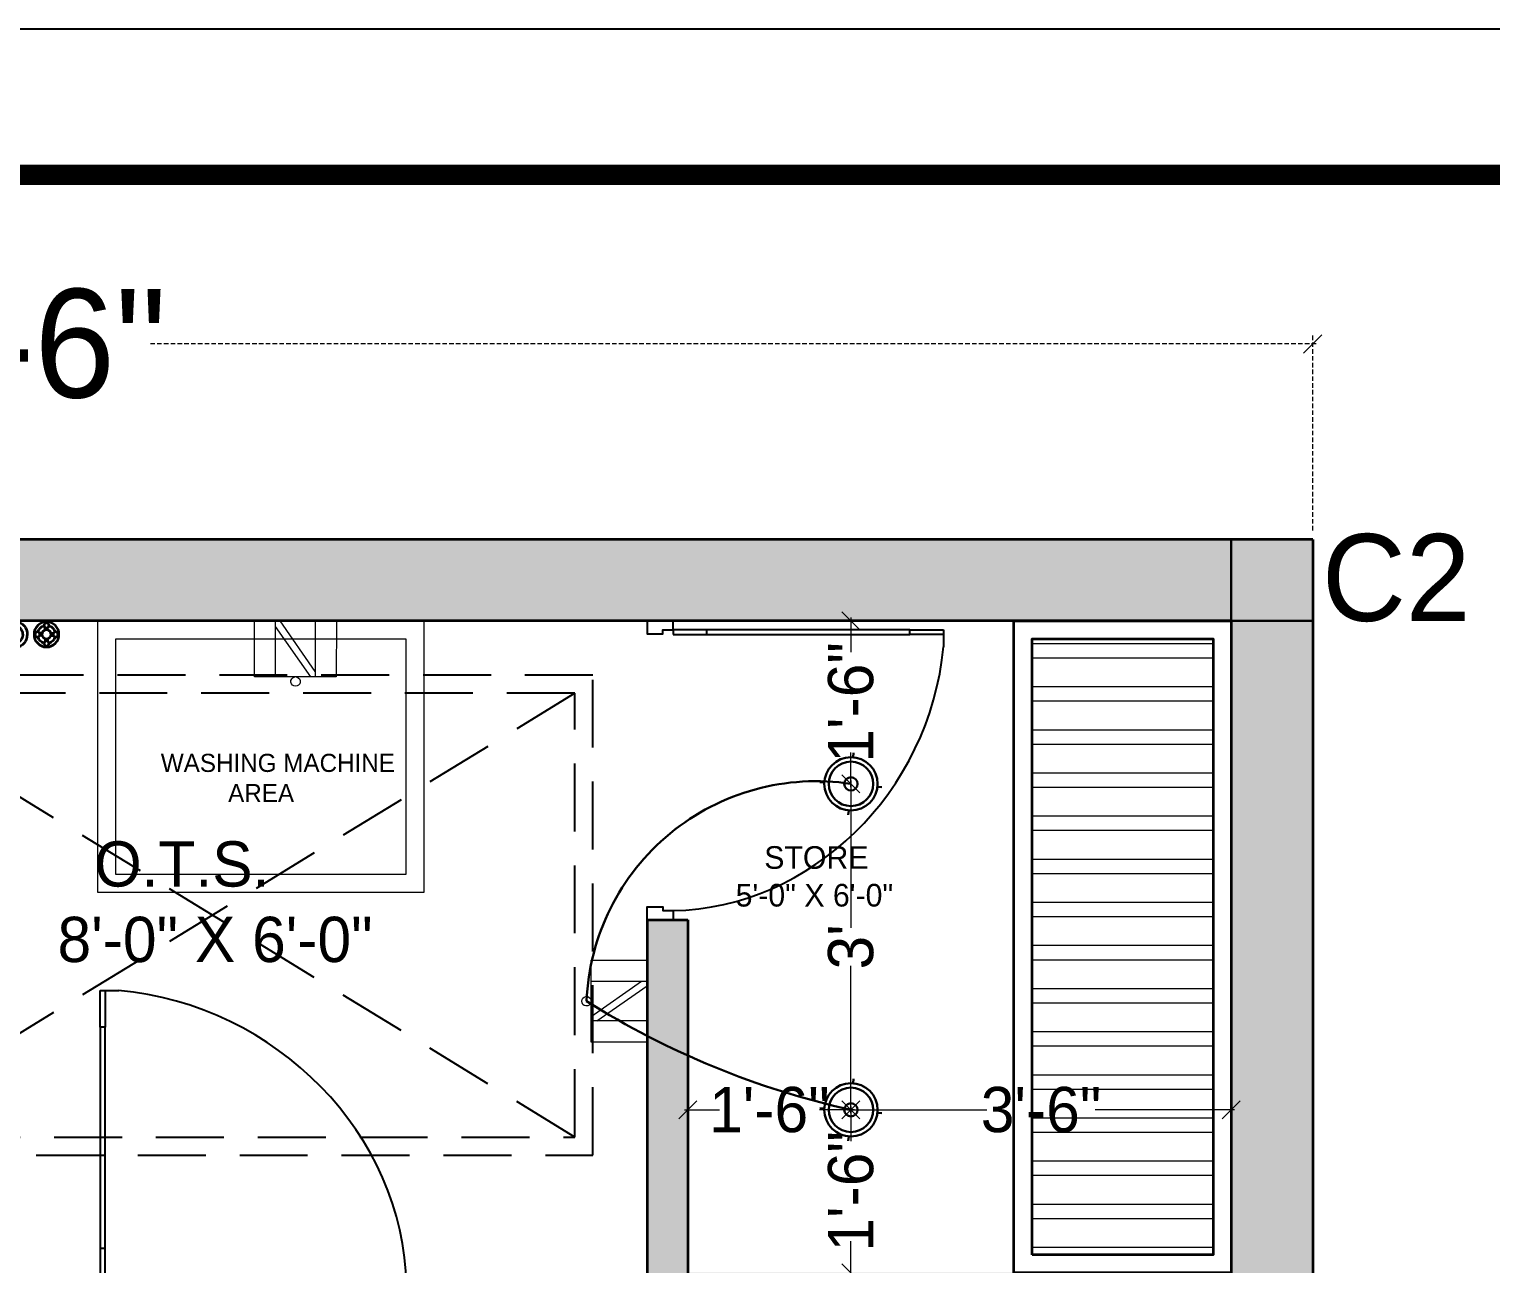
# Model space of a CAD drawing. Header units: millimetres. Extents: x -6808 to 215771, y -89660 to -16303.
# Drawn here: x 98890.6 to 99052, y -52584.1 to -52447.8 of the extents above; entities that cross this region are included whole.
import ezdxf

# ---------------------------------------------------------------- set-up
doc = ezdxf.new("R2010")
doc.units = ezdxf.units.MM
doc.header["$PDMODE"] = 35
doc.linetypes.add('ACAD_ISO10W100', pattern=[18, 12, -3, 0, -3])
doc.linetypes.add('DASHED', pattern=[0.75, 0.5, -0.25])
doc.layers.get('0').update_dxf_attribs({"color": 8})
doc.layers.add('AR.furniture', color=7, linetype='Continuous', lineweight=35, true_color=0x009e9e)
doc.layers.add('furniture layout', color=7, linetype='Continuous', lineweight=25, true_color=0x006161)
for name, color, linetype, lineweight in [('col.center', 5, 'ACAD_ISO10W100', 15), ('column', 5, 'Continuous', 30), ('dim2', 6, 'Continuous', 20), ('ELE.13', 7, 'Continuous', 13), ('elec dim.', 251, 'Continuous', 25), ('ELECTRICAL', 150, 'Continuous', 30), ('Projection', 190, 'DASHED', 25), ('text', 7, 'Continuous', 25), ('wall', 7, 'Continuous', 35), ('wokg dim', 152, 'DASHED', 18)]:
    doc.layers.add(name, color=color, linetype=linetype, lineweight=lineweight)
doc.layers.add('FORMAT', color=7, linetype='Continuous')
doc.layers.add('NET 01', color=8, linetype='Continuous')
doc.styles.add('SAJ', font='eurr____.ttf')
doc.dimstyles.new('SAJ', dxfattribs={"dimtxt": 5, "dimasz": 2, "dimexe": 1, "dimexo": 1, "dimgap": 0.09375, "dimtad": 0, "dimdec": 1, "dimzin": 0, "dimdsep": 46, "dimlunit": 4, "dimtxsty": 'SAJ', "dimblk": 'OBLIQUE', "dimcen": 0.125, "dimdle": 0.375, "dimadec": 0, "dimazin": 0, "dimtfac": 1, "dimtdec": 1, "dimtofl": 0, "dimtmove": 0, "dimatfit": 3, "dimldrblk": 'OBLIQUE', "dimfxl": 1, "dimtolj": 1, "dimtzin": 0, "dimlwd": 5, "dimlwe": 5, "dimarcsym": 1})

# ---------------------------------------------------------------- blocks, each defined once
blk = doc.blocks.new('_Oblique')
at = {"color": 0, "linetype": 'ByBlock', "lineweight": -2}
blk.add_line((-0.5, -0.5), (0.5, 0.5), dxfattribs=at)
blk = doc.blocks.new('*D1937')
at = {"layer": 'Defpoints', "color": 0, "transparency": 16777216}
for p in [(99032.34, -52482.55), (98738.34, -52504.13), (99032.34, -52504.13)]:
    blk.add_point(p, dxfattribs=at)
at = {"layer": 'dim2', "color": 0, "linetype": 'DASHED', "lineweight": 5, "transparency": 16777216}
for p, q in [((98738.34, -52503.13), (98738.34, -52481.55)), ((99032.34, -52503.13), (99032.34, -52481.55)), ((98737.97, -52482.55), (98866.89, -52482.55)), ((99032.72, -52482.55), (98903.8, -52482.55))]:
    blk.add_line(p, q, dxfattribs=at)
at = {"layer": 'dim2', "color": 0, "lineweight": 5, "transparency": 16777216, "xscale": 2, "yscale": 2, "zscale": 2, "rotation": 180}
blk.add_blockref('_Oblique', (98738.34, -52482.55), dxfattribs=at)
at = {"layer": 'dim2', "color": 0, "lineweight": 5, "transparency": 16777216, "xscale": 2, "yscale": 2, "zscale": 2}
blk.add_blockref('_Oblique', (99032.34, -52482.55), dxfattribs=at)
at = {"layer": 'dim2', "color": 0, "transparency": 16777216, "insert": (98885.34, -52482.55), "char_height": 12, "attachment_point": 5, "style": 'SAJ'}
blk.add_mtext('\\A1;24\'-6"', dxfattribs=at)
blk = doc.blocks.new('QEWFWE')
at = {"layer": 'NET 01'}
for p, q in [((238503.45, 15011.85), (238503.45, 15015.77)), ((238503.45, 15015.77), (238505.41, 15015.77)), ((238503.98, 15015.77), (238503.98, 15011.85)), ((238503.98, 15011.85), (238503.45, 15011.85)), ((238503.45, 15011.85), (238503.45, 14988.32)), ((238503.98, 14988.32), (238503.98, 15011.85)), ((238503.45, 14988.32), (238503.45, 14984.4)), ((238503.98, 14988.32), (238503.45, 14988.32)), ((238503.98, 14984.4), (238503.98, 14988.32)), ((238503.45, 14984.4), (238503.98, 14984.4))]:
    blk.add_line(p, q, dxfattribs=at)
for points in [[(238503.45, 14984.4), (238502.4, 14984.4), (238502.4, 14981.4), (238503.9, 14981.4), (238503.9, 14982.9), (238503.9, 14983.2), (238503.45, 14983.2)], [(238536.02, 14984.4), (238537.07, 14984.4), (238537.07, 14981.4), (238535.57, 14981.4), (238535.57, 14982.9), (238535.57, 14983.2), (238536.02, 14983.2)]]:
    blk.add_lwpolyline(points, close=True, dxfattribs=at)
blk.add_ellipse((238504.18, 14985.62), major_axis=(-29.27, 13.54), ratio=0.925766, start_param=-2.718612, end_param=-1.204625, dxfattribs=at)
blk = doc.blocks.new('CVGDRF')
at = {"layer": 'AR.furniture'}
for p, q in [((91951.07, -21891.25), (91951.07, -21894.89)), ((91952.07, -21894.89), (91952.07, -21891.25)), ((91947.46, -21895.63), (91947.2, -21895.63)), ((91947.82, -21895.27), (91947.82, -21895)), ((91948.07, -21895.27), (91948.07, -21895)), ((91948.43, -21895.63), (91948.7, -21895.63)), ((91954.71, -21895.63), (91954.45, -21895.63)), ((91955.07, -21895.27), (91955.07, -21895)), ((91955.32, -21895.27), (91955.32, -21895)), ((91955.68, -21895.63), (91955.95, -21895.63)), ((91947.47, -21895.88), (91947.2, -21895.88)), ((91947.82, -21896.23), (91947.82, -21896.5)), ((91948.07, -21896.23), (91948.07, -21896.5)), ((91948.43, -21895.88), (91948.7, -21895.88)), ((91954.72, -21895.88), (91954.45, -21895.88)), ((91955.07, -21896.23), (91955.07, -21896.5)), ((91955.32, -21896.23), (91955.32, -21896.5)), ((91955.68, -21895.88), (91955.95, -21895.88))]:
    blk.add_line(p, q, dxfattribs=at)
for centre, radius in [((91947.95, -21895.75), 1.38), ((91946.95, -21895.75), 0.28), ((91947.95, -21895.75), 0.5), ((91947.95, -21894.75), 0.28), ((91948.95, -21895.75), 0.28), ((91951.57, -21895.75), 0.5), ((91955.2, -21895.75), 1.38), ((91954.2, -21895.75), 0.28), ((91955.2, -21895.75), 0.5), ((91955.2, -21894.75), 0.28), ((91956.2, -21895.75), 0.28), ((91947.95, -21896.75), 0.28), ((91955.2, -21896.75), 0.28)]:
    blk.add_circle(centre, radius, dxfattribs=at)
for centre, radius, start, end in [((91951.57, -21891.25), 0.5, 0, 180), ((91947.95, -21895.75), 1, 105.2407, 164.2093), ((91947.95, -21895.75), 1, 16.4413, 74.0789), ((91951.57, -21895.75), 1.5, 109.6514, 70.3603), ((91951.57, -21895.75), 1, 120.3431, 59.7554), ((91955.2, -21895.75), 1, 106.12, 164.0884), ((91955.2, -21895.75), 1, 16.2342, 73.9047), ((91947.95, -21895.75), 1, 196.2342, 253.9047), ((91947.95, -21895.75), 1, 286.12, 344.0884), ((91955.2, -21895.75), 1, 196.4413, 254.0789), ((91955.2, -21895.75), 1, 285.2407, 344.2093)]:
    blk.add_arc(centre, radius, start, end, dxfattribs=at)
blk = doc.blocks.new('A$C32B276F4')
at = {"layer": 'column'}
blk.add_hatch(color=256, dxfattribs=at).paths.add_polyline_path([(9, 0), (9, 9), (0, 9), (0, 0)])
for p, q in [((0, 0), (0, 9)), ((0, 9), (9, 9)), ((9, 9), (9, 0)), ((9, 0), (0, 0))]:
    blk.add_line(p, q, dxfattribs=at)
at = {"layer": 'col.center', "linetype": 'ByBlock', "insert": (10.02, 9.59), "char_height": 9.6, "width": 293.6941, "attachment_point": 1, "style": 'SAJ'}
blk.add_mtext('\\A1;{\\fCentury Gothic|b0|i0|c0|p34;C2}', dxfattribs=at)
blk = doc.blocks.new('CEILING LIGHT')
at = {"layer": 'ELECTRICAL'}
for p, q in [((0, 3.5), (0, 3)), ((-3, 0.09), (-3.5, 0.09)), ((3.5, 0.09), (3, 0.09)), ((0, -3), (0, -3.5))]:
    blk.add_line(p, q, dxfattribs=at)
for radius in [3, 2.5, 0.75]:
    blk.add_circle((0, 0), radius, dxfattribs=at)
blk = doc.blocks.new('switch board')
for p, q in [((0, 2.33), (0, -3.5)), ((4, 2.33), (0, 2.33)), ((4, -0.51), (4, 2.33)), ((4, 0.83), (0, 0.83)), ((3.6, -2), (0, 0.51)), ((4, -1.68), (0.4, 0.83)), ((4, -0.66), (4, -0.51)), ((4, -3.5), (4, -0.66)), ((0, -2), (4, -2)), ((0, -3.5), (4, -3.5))]:
    blk.add_line(p, q)
blk.add_arc((4.33, -0.59), 0.336, 193.0399, 166.9601)
blk = doc.blocks.new('*D1968')
at = {"layer": 'Defpoints', "color": 0, "transparency": 16777216}
for p in [(98963.34, -52567.13), (98963.34, -52567.13), (98981.34, -52567.13)]:
    blk.add_point(p, dxfattribs=at)
at = {"layer": 'elec dim.', "color": 0, "lineweight": 5, "transparency": 16777216}
for p, q in [((98962.97, -52567.13), (98966.82, -52567.13)), ((98981.72, -52567.13), (98977.87, -52567.13))]:
    blk.add_line(p, q, dxfattribs=at)
at = {"layer": 'elec dim.', "color": 0, "lineweight": 5, "transparency": 16777216, "xscale": 2, "yscale": 2, "zscale": 2, "rotation": 180}
blk.add_blockref('_Oblique', (98963.34, -52567.13), dxfattribs=at)
at = {"layer": 'elec dim.', "color": 0, "lineweight": 5, "transparency": 16777216, "xscale": 2, "yscale": 2, "zscale": 2}
blk.add_blockref('_Oblique', (98981.34, -52567.13), dxfattribs=at)
at = {"layer": 'elec dim.', "color": 0, "transparency": 16777216, "insert": (98972.34, -52567.13), "char_height": 5, "attachment_point": 5, "style": 'SAJ'}
blk.add_mtext('\\A1;1\'-6"', dxfattribs=at)
blk = doc.blocks.new('*D1969')
at = {"layer": 'Defpoints', "color": 0, "transparency": 16777216}
for p in [(98981.34, -52567.13), (98981.34, -52585.13), (98981.34, -52585.13)]:
    blk.add_point(p, dxfattribs=at)
at = {"layer": 'elec dim.', "color": 0, "lineweight": 5, "transparency": 16777216}
for p, q in [((98981.34, -52566.75), (98981.34, -52570.6)), ((98981.34, -52585.5), (98981.34, -52581.65))]:
    blk.add_line(p, q, dxfattribs=at)
at = {"layer": 'elec dim.', "color": 0, "lineweight": 5, "transparency": 16777216, "xscale": 2, "yscale": 2, "zscale": 2}
for p, rotation in [((98981.34, -52567.13), 90), ((98981.34, -52585.13), 270)]:
    blk.add_blockref('_Oblique', p, dxfattribs=dict(at, rotation=rotation))
at = {"layer": 'elec dim.', "color": 0, "transparency": 16777216, "insert": (98981.34, -52576.13), "char_height": 5, "attachment_point": 5, "rotation": 90, "style": 'SAJ'}
blk.add_mtext('\\A1;1\'-6"', dxfattribs=at)
blk = doc.blocks.new('*D1970')
at = {"layer": 'Defpoints', "color": 0, "transparency": 16777216}
for p in [(98981.34, -52567.13), (99023.34, -52567.13), (99023.34, -52567.13)]:
    blk.add_point(p, dxfattribs=at)
at = {"layer": 'elec dim.', "color": 0, "lineweight": 5, "transparency": 16777216}
for p, q in [((98980.97, -52567.13), (98996.36, -52567.13)), ((99023.72, -52567.13), (99008.33, -52567.13))]:
    blk.add_line(p, q, dxfattribs=at)
at = {"layer": 'elec dim.', "color": 0, "lineweight": 5, "transparency": 16777216, "xscale": 2, "yscale": 2, "zscale": 2, "rotation": 180}
blk.add_blockref('_Oblique', (98981.34, -52567.13), dxfattribs=at)
at = {"layer": 'elec dim.', "color": 0, "lineweight": 5, "transparency": 16777216, "xscale": 2, "yscale": 2, "zscale": 2}
blk.add_blockref('_Oblique', (99023.34, -52567.13), dxfattribs=at)
at = {"layer": 'elec dim.', "color": 0, "transparency": 16777216, "insert": (99002.34, -52567.13), "char_height": 5, "attachment_point": 5, "style": 'SAJ'}
blk.add_mtext('\\A1;3\'-6"', dxfattribs=at)
blk = doc.blocks.new('*D1971')
at = {"layer": 'Defpoints', "color": 0, "transparency": 16777216}
for p in [(98981.34, -52531.13), (98981.34, -52531.13), (98981.34, -52567.13)]:
    blk.add_point(p, dxfattribs=at)
at = {"layer": 'elec dim.', "color": 0, "lineweight": 5, "transparency": 16777216}
for p, q in [((98981.34, -52530.75), (98981.34, -52547.04)), ((98981.34, -52567.5), (98981.34, -52551.21)), ((98982.34, -52567.13), (98982.34, -52567.13))]:
    blk.add_line(p, q, dxfattribs=at)
at = {"layer": 'elec dim.', "color": 0, "lineweight": 5, "transparency": 16777216, "xscale": 2, "yscale": 2, "zscale": 2}
for p, rotation in [((98981.34, -52531.13), 90), ((98981.34, -52567.13), 270)]:
    blk.add_blockref('_Oblique', p, dxfattribs=dict(at, rotation=rotation))
at = {"layer": 'elec dim.', "color": 0, "transparency": 16777216, "insert": (98981.34, -52549.13), "char_height": 5, "attachment_point": 5, "rotation": 90, "style": 'SAJ'}
blk.add_mtext("\\A1;3'", dxfattribs=at)
blk = doc.blocks.new('*D1972')
at = {"layer": 'Defpoints', "color": 0, "transparency": 16777216}
for p in [(98981.34, -52513.13), (98981.34, -52513.13), (98981.34, -52531.13)]:
    blk.add_point(p, dxfattribs=at)
at = {"layer": 'elec dim.', "color": 0, "lineweight": 5, "transparency": 16777216}
for p, q in [((98981.34, -52512.75), (98981.34, -52516.6)), ((98981.34, -52531.5), (98981.34, -52527.65))]:
    blk.add_line(p, q, dxfattribs=at)
at = {"layer": 'elec dim.', "color": 0, "lineweight": 5, "transparency": 16777216, "xscale": 2, "yscale": 2, "zscale": 2}
for p, rotation in [((98981.34, -52513.13), 90), ((98981.34, -52531.13), 270)]:
    blk.add_blockref('_Oblique', p, dxfattribs=dict(at, rotation=rotation))
at = {"layer": 'elec dim.', "color": 0, "transparency": 16777216, "insert": (98981.34, -52522.13), "char_height": 5, "attachment_point": 5, "rotation": 90, "style": 'SAJ'}
blk.add_mtext('\\A1;1\'-6"', dxfattribs=at)

msp = doc.modelspace()

# ---------------------------------------------------------------- hatches: boundary and pattern name
at = {"layer": 'AR.furniture', "lineweight": 5}
h = msp.add_hatch(dxfattribs=at)
h.set_pattern_fill('ANSI32', color=256, scale=0.5, angle=135, style=0)
h.set_pattern_definition([(180, (55594.7623, -147190.95), (-4e-15, -4.7625), []), (180, (55593.175, -147189.3624), (-4e-15, -4.7625), [])])
h.paths.add_polyline_path([(99021.344, -52515.128), (99001.344, -52515.128), (99001.344, -52583.128), (99021.344, -52583.128)])
at = {"layer": 'wokg dim'}
h = msp.add_hatch(color=252, dxfattribs=at)
h.dxf.hatch_style = 1
h.paths.add_polyline_path([(99032.344, -52504.128), (98738.344, -52504.128), (98738.344, -53196.128), (98760.094, -53196.128), (98760.094, -53187.128), (98747.344, -53187.128), (98747.344, -53043.128), (98825.896, -53043.128), (98825.896, -53038.628), (98747.344, -53038.628), (98747.344, -52963.628), (98751.844, -52963.628), (98751.844, -52959.128), (98747.344, -52959.128), (98747.344, -52917.128), (98751.844, -52917.128), (98751.844, -52912.628), (98747.344, -52912.628), (98747.344, -52774.128), (98841.844, -52774.128), (98841.844, -52769.628), (98747.344, -52769.628), (98747.344, -52589.628), (98777.344, -52589.628), (98777.344, -52585.128), (98747.344, -52585.128), (98747.344, -52578.128), (98747.344, -52513.128), (98855.344, -52513.128), (98855.344, -52528.128), (98859.844, -52528.128), (98859.844, -52513.128), (99023.344, -52513.128), (99023.344, -52585.128), (98963.344, -52585.128), (98963.344, -52546.128), (98958.844, -52546.128), (98958.844, -52589.628), (99023.344, -52589.628), (99023.344, -52625.628), (99023.344, -52769.628), (98939.344, -52769.628), (98939.344, -52774.128), (99023.344, -52774.128), (99023.344, -52981.628), (98958.844, -52981.628), (98958.844, -52990.628), (99023.344, -52990.628), (99023.344, -53191.628), (99014.344, -53191.628), (99014.344, -53196.128), (99032.344, -53196.128)])

# ---------------------------------------------------------------- linework, layer by layer
at = {"layer": 'AR.furniture'}
for points in [[(98999.344, -52585.128), (98999.344, -52513.128), (99023.344, -52513.128), (99023.344, -52585.128)], [(99001.344, -52583.128), (99001.344, -52515.128), (99021.344, -52515.128), (99021.344, -52583.128)]]:
    msp.add_lwpolyline(points, close=True, dxfattribs=at)
at = {"layer": 'ELECTRICAL', "linetype": 'Continuous'}
for centre, radius, start, end in [((98977.485, -52556.196), 25.364, 81.24675, 177.58483), ((99001.371, -52476.868), 92.454, 237.82867, 257.49005)]:
    msp.add_arc(centre, radius, start, end, dxfattribs=at)
at = {"layer": 'FORMAT', "color": 0}
msp.add_lwpolyline([(98414.532, -52447.789), (98414.532, -53532.439), (99178.37, -53532.439), (99178.37, -52447.789)], close=True, dxfattribs=at)
msp.add_lwpolyline([(98414.532, -52447.789), (98414.532, -53532.439), (99178.37, -53532.439), (99178.37, -52447.789)], close=True, dxfattribs=at)
at = {"layer": 'FORMAT', "color": 0, "const_width": 2.24}
msp.add_lwpolyline([(98430.609, -52463.866), (98430.609, -53516.362), (99162.293, -53516.362), (99162.293, -52463.866)], close=True, dxfattribs=at)
msp.add_lwpolyline([(98430.609, -52463.866), (98430.609, -53516.362), (99162.293, -53516.362), (99162.293, -52463.866)], close=True, dxfattribs=at)
at = {"layer": 'furniture layout', "linetype": 'ByBlock', "lineweight": 13}
for points in [[(98898.171, -52513.128), (98934.171, -52513.128), (98934.171, -52543.128), (98898.171, -52543.128)], [(98900.171, -52515.128), (98932.171, -52515.128), (98932.171, -52541.128), (98900.171, -52541.128)]]:
    msp.add_lwpolyline(points, close=True, dxfattribs=at)
at = {"layer": 'Projection', "ltscale": 15}
for p, q in [((98950.844, -52570.128), (98870.844, -52521.128)), ((98950.844, -52521.128), (98870.844, -52570.128))]:
    msp.add_line(p, q, dxfattribs=at)
for points in [[(98952.844, -52519.128), (98868.844, -52519.128), (98868.844, -52572.128), (98952.844, -52572.128)], [(98950.844, -52521.128), (98870.844, -52521.128), (98870.844, -52570.128), (98950.844, -52570.128)]]:
    msp.add_lwpolyline(points, close=True, dxfattribs=at)
at = {"layer": 'wall'}
for p, q in [((99032.344, -52504.128), (98738.344, -52504.128)), ((99032.344, -52504.128), (99032.344, -53292.128)), ((99023.344, -52513.128), (98859.844, -52513.128)), ((99023.344, -52513.128), (99023.344, -52585.128))]:
    msp.add_line(p, q, dxfattribs=at)
at = {"layer": 'wall', "color": 1}
for p, q in [((98958.844, -52546.128), (98958.844, -52589.628)), ((98958.844, -52546.128), (98963.344, -52546.128)), ((98963.344, -52546.128), (98963.344, -52585.128))]:
    msp.add_line(p, q, dxfattribs=at)

# ---------------------------------------------------------------- block references
at = {"linetype": 'ByBlock', "lineweight": 20, "xscale": 1.038400761724914, "yscale": 1.038400761724914, "zscale": 1.038400761724914}
msp.add_blockref('QEWFWE', (-148763.726, -68146.32), dxfattribs=at)
at = {"layer": 'AR.furniture', "xscale": -1, "rotation": 180}
msp.add_blockref('CVGDRF', (6937.302, -74410.379), dxfattribs=at)
at = {"layer": 'column'}
msp.add_blockref('A$C32B276F4', (99023.344, -52513.128), dxfattribs=at)
at = {"layer": 'ELE.13', "ltscale": 4}
for name, p, xscale, yscale, zscale, rotation in [('switch board', (98919.091, -52513.128), -1.548617276446917, 1.548617276246659, 1.548617276427928, 89.99613793678397), ('CEILING LIGHT', (98981.344, -52531.128), -0.9818181818043532, 0.9818181818118316, 0.9818181818181811, 175.1736252210289), ('switch board', (98958.845, -52554.218), -1.548617276446917, 1.548617276246659, 1.548617276427928, 359.996137936784), ('CEILING LIGHT', (98981.344, -52567.128), -0.9818181818043532, 0.9818181818118316, 0.9818181818181811, 175.1736252210289)]:
    msp.add_blockref(name, p, dxfattribs=dict(at, xscale=xscale, yscale=yscale, zscale=zscale, rotation=rotation))
at = {"layer": 'wall', "color": 1, "xscale": 0.9518673649145052, "yscale": 0.9518673649145052, "zscale": 0.9518673649145052, "rotation": 270}
msp.add_blockref('QEWFWE', (84698.543, 174509.521), dxfattribs=at)

# ---------------------------------------------------------------- texts
at = {"layer": 'text', "ltscale": 2, "attachment_point": 1, "style": 'SAJ'}
for s, insert, char_height, width in [('\\A1;{\\fCentury Gothic|b0|i0|c0|p34;  WASHING MACHINE\\P            AREA}', (98903.644, -52527.811), 2, 244.74508), ('\\A1;{\\fCentury Gothic|b0|i0|c0|p34; \\H0.83333x; O.T.S.\\P8\'-0" X 6\'-0"}', (98893.719, -52537.473), 6, 244.74508), ('\\A1;{\\fCentury Gothic|b0|i0|c0|p34;  \\H0.83333x; STORE\\P5\'-0" X 6\'-0"}', (98968.61, -52538.009), 3, 115.0205)]:
    msp.add_mtext(s, dxfattribs=dict(at, insert=insert, char_height=char_height, width=width))

# ---------------------------------------------------------------- dimensions: what is measured, and where the dimension line sits
at = {"layer": 'dim2'}
dim = msp.add_aligned_dim(p1=(98738.344, -52504.128), p2=(99032.344, -52504.128), distance=21.574, dimstyle='SAJ', override={"dimtxt": 12}, dxfattribs=at)
dim.commit()
dim.dimension.update_dxf_attribs({"geometry": '*D1937', "text_midpoint": (98885.344, -52482.554)})
at = {"layer": 'elec dim.'}
for p1, p2, picture, middle in [((98981.344, -52531.128), (98981.344, -52513.128), '*D1972', (98981.344, -52522.128)), ((98981.344, -52567.128), (98981.344, -52531.128), '*D1971', (98981.344, -52549.128)), ((98981.344, -52567.128), (98963.344, -52567.128), '*D1968', (98972.344, -52567.128)), ((98981.344, -52567.128), (99023.344, -52567.128), '*D1970', (99002.344, -52567.128)), ((98981.344, -52567.128), (98981.344, -52585.128), '*D1969', (98981.344, -52576.128))]:
    dim = msp.add_aligned_dim(p1=p1, p2=p2, distance=0, dimstyle='SAJ', override={"dimfxl": 4}, dxfattribs=at)
    dim.commit()
    dim.dimension.update_dxf_attribs({"geometry": picture, "text_midpoint": middle})

doc.saveas('drawing.dxf')
